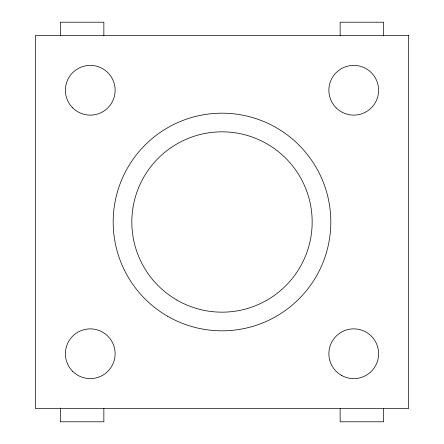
<?xml version="1.0" encoding="UTF-8"?>
<svg xmlns="http://www.w3.org/2000/svg" width="444" height="444" viewBox="0 0 444 444"><rect width="100%" height="100%" fill="white"/><g stroke="black" fill="none" stroke-linecap="round" stroke-linejoin="round"><path stroke-width="0.67" d="M383.666 35.459L383.666 22.2L340.143 22.2L340.143 35.459M383.666 408.541L383.666 421.8L340.143 421.8L340.143 408.541M103.857 35.459L103.857 22.2L60.334 22.2L60.334 35.459M103.857 408.541L103.857 421.8L60.334 421.8L60.334 407.969M408.541 35.459L35.459 35.459L35.459 408.541L408.541 408.541L408.541 35.459M167.593 316.239A108.813 108.813 0 0 0 330.813 222A108.813 108.813 0 0 0 167.593 127.761A108.813 108.813 0 0 0 167.593 316.239M336.158 107.842A24.87 24.87 0 0 0 377.766 96.698A24.87 24.87 0 0 0 347.302 66.234A24.87 24.87 0 0 0 336.158 107.842M72.672 107.842A24.87 24.87 0 0 0 114.28 96.698A24.87 24.87 0 0 0 83.822 66.234A24.87 24.87 0 0 0 72.672 107.842M72.672 371.328A24.87 24.87 0 0 0 114.28 360.178A24.87 24.87 0 0 0 83.822 329.72A24.87 24.87 0 0 0 72.672 371.328M341.308 375.28A24.87 24.87 0 0 0 378.615 353.74A24.87 24.87 0 0 0 341.308 332.201A24.87 24.87 0 0 0 341.308 375.28M176.917 300.083A90.16 90.16 0 0 0 312.16 222A90.16 90.16 0 0 0 176.917 143.917A90.16 90.16 0 0 0 176.917 300.083"/></g></svg>
